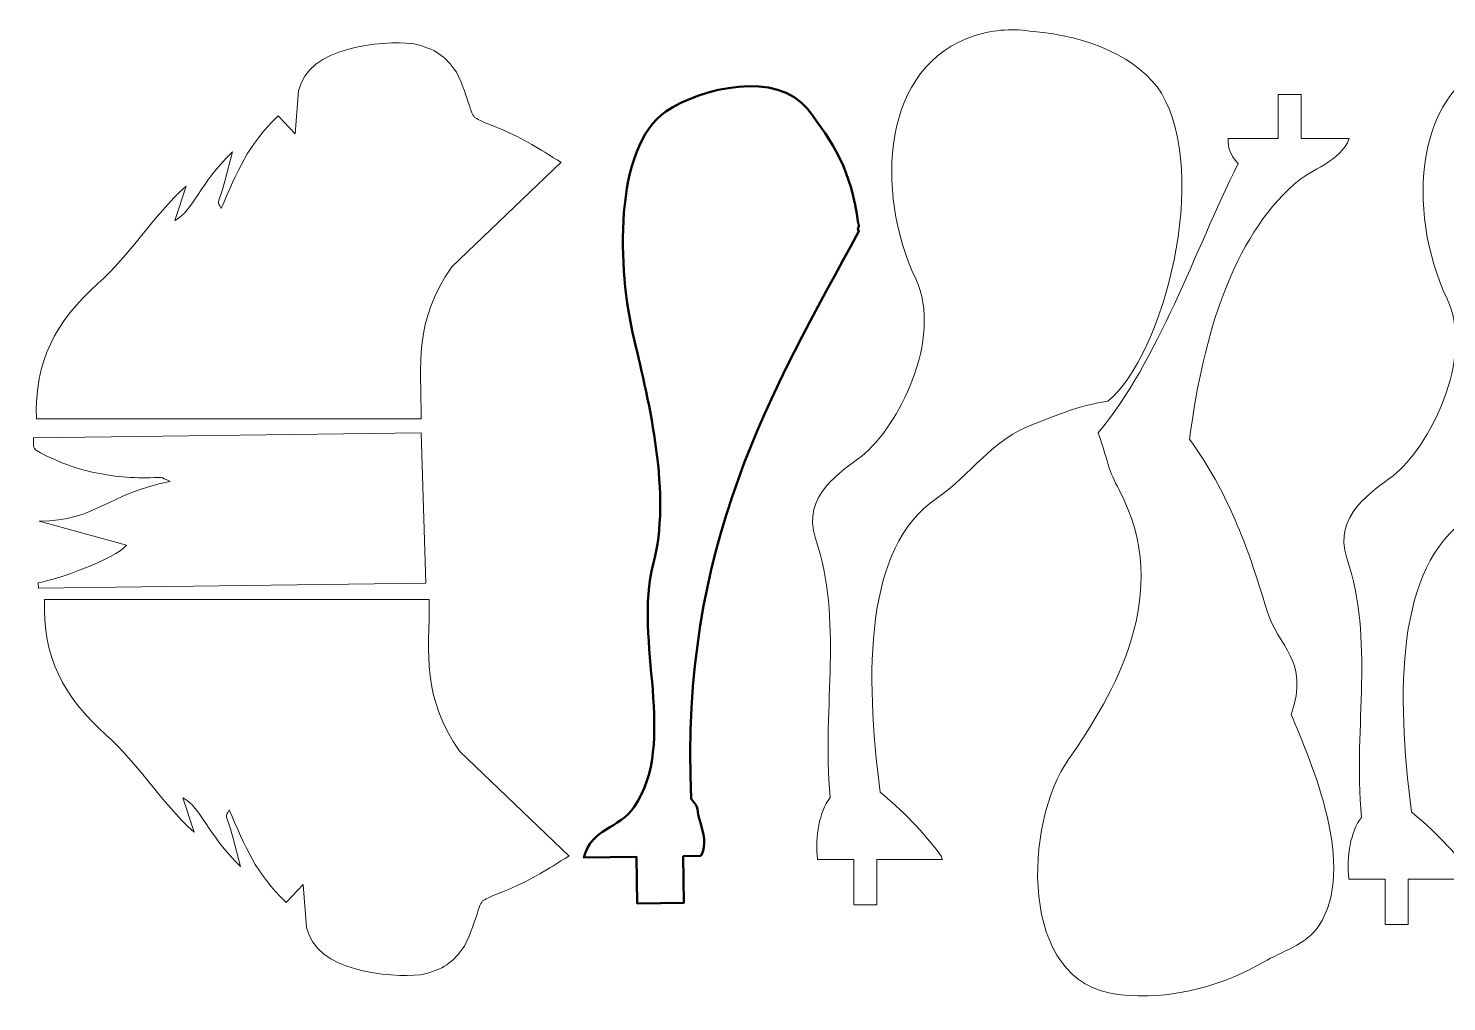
# Model space of a CAD drawing. Header units: centimetres. Extents: x -12413 to 28, y -61 to 2480.
# Drawn here: x -49.53 to -31.27, y -57.82 to -45.3 of the extents above; entities that cross this region are included whole.
import ezdxf

# ---------------------------------------------------------------- set-up
doc = ezdxf.new("R2010")
doc.units = ezdxf.units.CM
doc.header["$MEASUREMENT"] = 0
doc.layers.add('layer 1', color=7, linetype='Continuous')

msp = doc.modelspace()

# ---------------------------------------------------------------- linework, layer by layer
at = {"layer": 'layer 1', "color": 242, "lineweight": 9}
for points, knots in [([(-36.59729, -45.34138), (-36.83811, -45.29946), (-37.09195, -45.31272), (-37.34049, -45.39076), (-37.34049, -45.39076), (-38.55171, -45.77104), (-38.63627, -47.39586), (-38.10767, -48.52408), (-38.10767, -48.52408), (-37.74707, -49.2937), (-38.34207, -50.4416), (-38.80297, -50.80302), (-38.80297, -50.80302), (-39.06345, -51.00726), (-39.58195, -51.30946), (-39.39683, -51.86184), (-39.39683, -51.86184), (-39.03863, -52.93056), (-39.31263, -53.98136), (-39.20991, -55.1982), (-39.20991, -55.1982), (-39.34937, -55.38524), (-39.40285, -55.68974), (-39.37113, -55.99536), (-39.37113, -55.99536), (-39.37113, -55.99536), (-39.04891, -55.99536), (-39.04891, -55.99536), (-39.04891, -55.99536), (-39.04891, -55.99536), (-38.90576, -55.99536), (-38.90576, -55.99536), (-38.90576, -55.99536), (-38.90576, -55.99536), (-38.90576, -56.57574), (-38.90576, -56.57574), (-38.90576, -56.57574), (-38.90576, -56.57574), (-38.60576, -56.57574), (-38.60576, -56.57574), (-38.60576, -56.57574), (-38.60576, -56.57574), (-38.60576, -55.99536), (-38.60576, -55.99536), (-38.60576, -55.99536), (-38.60576, -55.99536), (-38.44891, -55.99536), (-38.44891, -55.99536), (-38.44891, -55.99536), (-38.44891, -55.99536), (-37.76253, -55.99536), (-37.76253, -55.99536), (-37.76253, -55.99536), (-37.76759, -55.98108), (-37.77327, -55.96622), (-37.78011, -55.9503), (-37.78011, -55.9503), (-37.98813, -55.6552), (-38.30433, -55.34286), (-38.56561, -55.1262), (-38.56561, -55.1262), (-38.76013, -53.58888), (-38.77017, -51.98072), (-37.83825, -51.347), (-37.83825, -51.347), (-37.39367, -51.04468), (-37.13519, -50.58696), (-36.57021, -50.38394), (-36.57021, -50.38394), (-36.25389, -50.27026), (-36.05609, -50.16012), (-35.63401, -50.09854), (-35.63401, -50.09854), (-34.90829, -49.49702), (-34.32063, -47.16732), (-34.94611, -46.13432), (-34.94611, -46.13432), (-35.21931, -45.68306), (-35.90397, -45.38966), (-36.59729, -45.34138)], [0, 0, 0, 0, 0.04761905, 0.04761905, 0.04761905, 0.04761905, 0.0952381, 0.0952381, 0.0952381, 0.0952381, 0.14285714, 0.14285714, 0.14285714, 0.14285714, 0.19047619, 0.19047619, 0.19047619, 0.19047619, 0.23809524, 0.23809524, 0.23809524, 0.23809524, 0.28571429, 0.28571429, 0.28571429, 0.28571429, 0.33333333, 0.33333333, 0.33333333, 0.33333333, 0.38095238, 0.38095238, 0.38095238, 0.38095238, 0.42857143, 0.42857143, 0.42857143, 0.42857143, 0.47619048, 0.47619048, 0.47619048, 0.47619048, 0.52380952, 0.52380952, 0.52380952, 0.52380952, 0.57142857, 0.57142857, 0.57142857, 0.57142857, 0.61904762, 0.61904762, 0.61904762, 0.61904762, 0.66666667, 0.66666667, 0.66666667, 0.66666667, 0.71428571, 0.71428571, 0.71428571, 0.71428571, 0.76190476, 0.76190476, 0.76190476, 0.76190476, 0.80952381, 0.80952381, 0.80952381, 0.80952381, 0.85714286, 0.85714286, 0.85714286, 0.85714286, 0.9047619, 0.9047619, 0.9047619, 0.9047619, 1, 1, 1, 1]), ([(-29.75929, -45.59538), (-30.00011, -45.55346), (-30.25395, -45.56672), (-30.50249, -45.64476), (-30.50249, -45.64476), (-31.71371, -46.02504), (-31.79827, -47.64986), (-31.26967, -48.77808), (-31.26967, -48.77808), (-30.90907, -49.5477), (-31.50407, -50.6956), (-31.96497, -51.05702), (-31.96497, -51.05702), (-32.22545, -51.26126), (-32.74395, -51.56346), (-32.55883, -52.11584), (-32.55883, -52.11584), (-32.20063, -53.18456), (-32.47463, -54.23536), (-32.37191, -55.4522), (-32.37191, -55.4522), (-32.51137, -55.63924), (-32.56485, -55.94374), (-32.53313, -56.24936), (-32.53313, -56.24936), (-32.53313, -56.24936), (-32.21091, -56.24936), (-32.21091, -56.24936), (-32.21091, -56.24936), (-32.21091, -56.24936), (-32.06776, -56.24936), (-32.06776, -56.24936), (-32.06776, -56.24936), (-32.06776, -56.24936), (-32.06776, -56.82974), (-32.06776, -56.82974), (-32.06776, -56.82974), (-32.06776, -56.82974), (-31.76776, -56.82974), (-31.76776, -56.82974), (-31.76776, -56.82974), (-31.76776, -56.82974), (-31.76776, -56.24936), (-31.76776, -56.24936), (-31.76776, -56.24936), (-31.76776, -56.24936), (-31.61091, -56.24936), (-31.61091, -56.24936), (-31.61091, -56.24936), (-31.61091, -56.24936), (-30.92453, -56.24936), (-30.92453, -56.24936), (-30.92453, -56.24936), (-30.92959, -56.23508), (-30.93527, -56.22022), (-30.94211, -56.2043), (-30.94211, -56.2043), (-31.15013, -55.9092), (-31.46633, -55.59686), (-31.72761, -55.3802), (-31.72761, -55.3802), (-31.92213, -53.84288), (-31.93217, -52.23472), (-31.00025, -51.601), (-31.00025, -51.601), (-30.55567, -51.29868), (-30.29719, -50.84096), (-29.73221, -50.63794), (-29.73221, -50.63794), (-29.41589, -50.52426), (-29.21809, -50.41412), (-28.79601, -50.35254), (-28.79601, -50.35254), (-28.07029, -49.75102), (-27.48263, -47.42132), (-28.10811, -46.38832), (-28.10811, -46.38832), (-28.38131, -45.93706), (-29.06597, -45.64366), (-29.75929, -45.59538)], [0, 0, 0, 0, 0.04761905, 0.04761905, 0.04761905, 0.04761905, 0.0952381, 0.0952381, 0.0952381, 0.0952381, 0.14285714, 0.14285714, 0.14285714, 0.14285714, 0.19047619, 0.19047619, 0.19047619, 0.19047619, 0.23809524, 0.23809524, 0.23809524, 0.23809524, 0.28571429, 0.28571429, 0.28571429, 0.28571429, 0.33333333, 0.33333333, 0.33333333, 0.33333333, 0.38095238, 0.38095238, 0.38095238, 0.38095238, 0.42857143, 0.42857143, 0.42857143, 0.42857143, 0.47619048, 0.47619048, 0.47619048, 0.47619048, 0.52380952, 0.52380952, 0.52380952, 0.52380952, 0.57142857, 0.57142857, 0.57142857, 0.57142857, 0.61904762, 0.61904762, 0.61904762, 0.61904762, 0.66666667, 0.66666667, 0.66666667, 0.66666667, 0.71428571, 0.71428571, 0.71428571, 0.71428571, 0.76190476, 0.76190476, 0.76190476, 0.76190476, 0.80952381, 0.80952381, 0.80952381, 0.80952381, 0.85714286, 0.85714286, 0.85714286, 0.85714286, 0.9047619, 0.9047619, 0.9047619, 0.9047619, 1, 1, 1, 1]), ([(-35.50406, -57.73017), (-36.80308, -57.58915), (-36.7119, -55.51541), (-36.13739, -54.69935), (-36.13739, -54.69935), (-35.55349, -53.86994), (-34.78581, -52.56523), (-35.48653, -51.24613), (-35.48653, -51.24613), (-35.63542, -50.96584), (-35.61445, -50.93076), (-35.7583, -50.50248), (-35.7583, -50.50248), (-34.96867, -49.54863), (-34.53645, -48.19897), (-33.95557, -47.03633), (-33.95557, -47.03633), (-34.07127, -46.92097), (-34.09201, -46.83434), (-34.08471, -46.71696), (-34.08471, -46.71696), (-34.08471, -46.71696), (-33.60615, -46.71663), (-33.60615, -46.71663), (-33.60615, -46.71663), (-33.60615, -46.71663), (-33.4448, -46.71652), (-33.4448, -46.71652), (-33.4448, -46.71652), (-33.4448, -46.71652), (-33.4448, -46.14919), (-33.4448, -46.14919), (-33.4448, -46.14919), (-33.4448, -46.14919), (-33.1448, -46.14919), (-33.1448, -46.14919), (-33.1448, -46.14919), (-33.1448, -46.14919), (-33.1448, -46.71631), (-33.1448, -46.71631), (-33.1448, -46.71631), (-33.1448, -46.71631), (-33.00616, -46.71621), (-33.00616, -46.71621), (-33.00616, -46.71621), (-33.00616, -46.71621), (-32.5276, -46.71588), (-32.5276, -46.71588), (-32.5276, -46.71588), (-32.64344, -47.01964), (-33.01902, -47.1061), (-33.23793, -47.30361), (-33.23793, -47.30361), (-34.02317, -48.01218), (-34.40474, -49.21434), (-34.58265, -50.58681), (-34.58265, -50.58681), (-34.08917, -51.27872), (-33.84585, -51.92763), (-33.58984, -52.78624), (-33.58984, -52.78624), (-33.44668, -53.26634), (-33.02889, -53.42539), (-33.27575, -54.12686), (-33.27575, -54.12686), (-33.01283, -54.75568), (-32.42302, -56.09803), (-32.92203, -56.85125), (-32.92203, -56.85125), (-33.0841, -57.09593), (-33.39751, -57.17528), (-33.62983, -57.31349), (-33.62983, -57.31349), (-34.09298, -57.58909), (-34.81642, -57.82331), (-35.50406, -57.73017)], [0, 0, 0, 0, 0.05, 0.05, 0.05, 0.05, 0.1, 0.1, 0.1, 0.1, 0.15, 0.15, 0.15, 0.15, 0.2, 0.2, 0.2, 0.2, 0.25, 0.25, 0.25, 0.25, 0.3, 0.3, 0.3, 0.3, 0.35, 0.35, 0.35, 0.35, 0.4, 0.4, 0.4, 0.4, 0.45, 0.45, 0.45, 0.45, 0.5, 0.5, 0.5, 0.5, 0.55, 0.55, 0.55, 0.55, 0.6, 0.6, 0.6, 0.6, 0.65, 0.65, 0.65, 0.65, 0.7, 0.7, 0.7, 0.7, 0.75, 0.75, 0.75, 0.75, 0.8, 0.8, 0.8, 0.8, 0.85, 0.85, 0.85, 0.85, 0.9, 0.9, 0.9, 0.9, 1, 1, 1, 1]), ([(-49.45936, -50.56684), (-49.45133, -50.71311), (-49.52717, -50.6927), (-49.1872, -50.84898), (-49.1872, -50.84898), (-49.05316, -50.9106), (-48.9083, -50.95966), (-48.75236, -50.99811), (-48.75236, -50.99811), (-48.50346, -51.05946), (-48.22355, -51.08904), (-47.96187, -51.0815), (-47.96187, -51.0815), (-47.7884, -51.07653), (-47.84308, -51.06653), (-47.70262, -51.12847), (-47.70262, -51.12847), (-48.52917, -51.29516), (-48.64554, -51.63582), (-49.39, -51.63966), (-49.39, -51.63966), (-49.39, -51.63966), (-48.26461, -51.94866), (-48.26461, -51.94866), (-48.26461, -51.94866), (-48.40208, -52.13159), (-49.18389, -52.39768), (-49.39985, -52.43421), (-49.39985, -52.43421), (-49.39985, -52.43421), (-49.39768, -52.50226), (-49.39768, -52.50226), (-49.39768, -52.50226), (-49.39768, -52.50226), (-44.41174, -52.43768), (-44.41174, -52.43768), (-44.41174, -52.43768), (-44.41174, -52.43768), (-44.47341, -50.50226), (-44.47341, -50.50226), (-44.47341, -50.50226), (-44.47341, -50.50226), (-49.45936, -50.56684), (-49.45936, -50.56684)], [0, 0, 0, 0, 0.08333333, 0.08333333, 0.08333333, 0.08333333, 0.16666667, 0.16666667, 0.16666667, 0.16666667, 0.25, 0.25, 0.25, 0.25, 0.33333333, 0.33333333, 0.33333333, 0.33333333, 0.41666667, 0.41666667, 0.41666667, 0.41666667, 0.5, 0.5, 0.5, 0.5, 0.58333333, 0.58333333, 0.58333333, 0.58333333, 0.66666667, 0.66666667, 0.66666667, 0.66666667, 0.75, 0.75, 0.75, 0.75, 0.83333333, 0.83333333, 0.83333333, 0.83333333, 1, 1, 1, 1])]:
    msp.add_open_spline(points, degree=3, knots=knots, dxfattribs=at)
at = {"layer": 'layer 1', "color": 142, "lineweight": 9}
for points in [[(-47.64237, -47.77278), (-47.39676, -47.63738), (-47.33396, -47.30538), (-46.90118, -46.88873), (-46.90118, -46.88873), (-46.90118, -46.88873), (-46.99803, -47.26362), (-46.99803, -47.26362), (-46.99803, -47.26362), (-47.09354, -47.61024), (-47.10327, -47.50353), (-47.04654, -47.61766), (-47.04654, -47.61766), (-46.83885, -47.14352), (-46.71057, -46.8064), (-46.31267, -46.42673), (-46.31267, -46.42673), (-46.31267, -46.42673), (-46.09213, -46.65623), (-46.09213, -46.65623), (-46.09213, -46.65623), (-46.09213, -46.65623), (-46.0487, -46.10485), (-46.0487, -46.10485), (-46.0487, -46.10485), (-45.9361, -45.53169), (-44.97587, -45.45562), (-44.58456, -45.49381), (-44.58456, -45.49381), (-44.27687, -45.56727), (-44.17285, -45.64691), (-44.01689, -45.86377), (-44.01689, -45.86377), (-43.84199, -46.21968), (-43.83948, -46.44738), (-43.7556, -46.45943), (-43.7556, -46.45943), (-43.73365, -46.48969), (-43.48616, -46.56574), (-43.23813, -46.69042), (-43.23813, -46.69042), (-42.98324, -46.81856), (-42.72715, -46.99536), (-42.66996, -47.02215), (-42.66996, -47.02215), (-42.66996, -47.02215), (-44.07717, -48.36731), (-44.07717, -48.36731), (-44.07717, -48.36731), (-44.57279, -49.07958), (-44.47081, -49.60727), (-44.47081, -50.32233), (-44.47081, -50.32233), (-44.47081, -50.32233), (-49.42375, -50.32233), (-49.42375, -50.32233), (-49.42375, -50.32233), (-49.44683, -49.58164), (-49.18444, -49.08042), (-48.63158, -48.5842), (-48.63158, -48.5842), (-48.21484, -48.21015), (-47.93131, -47.72626), (-47.4967, -47.3289), (-47.4967, -47.3289), (-47.4967, -47.3289), (-47.64237, -47.77278), (-47.64237, -47.77278)], [(-47.5393, -55.1999), (-47.29369, -55.3353), (-47.23089, -55.6673), (-46.79811, -56.08395), (-46.79811, -56.08395), (-46.79811, -56.08395), (-46.89496, -55.70906), (-46.89496, -55.70906), (-46.89496, -55.70906), (-46.99047, -55.36244), (-47.0002, -55.46915), (-46.94347, -55.35502), (-46.94347, -55.35502), (-46.73578, -55.82916), (-46.6075, -56.16628), (-46.2096, -56.54595), (-46.2096, -56.54595), (-46.2096, -56.54595), (-45.98906, -56.31645), (-45.98906, -56.31645), (-45.98906, -56.31645), (-45.98906, -56.31645), (-45.94563, -56.86783), (-45.94563, -56.86783), (-45.94563, -56.86783), (-45.83303, -57.44099), (-44.8728, -57.51706), (-44.48149, -57.47887), (-44.48149, -57.47887), (-44.1738, -57.40541), (-44.06978, -57.32577), (-43.91382, -57.10891), (-43.91382, -57.10891), (-43.73892, -56.753), (-43.73641, -56.5253), (-43.65253, -56.51325), (-43.65253, -56.51325), (-43.63058, -56.48299), (-43.38309, -56.40694), (-43.13506, -56.28226), (-43.13506, -56.28226), (-42.88017, -56.15412), (-42.62408, -55.97732), (-42.56689, -55.95053), (-42.56689, -55.95053), (-42.56689, -55.95053), (-43.9741, -54.60537), (-43.9741, -54.60537), (-43.9741, -54.60537), (-44.46972, -53.8931), (-44.36774, -53.36541), (-44.36774, -52.65035), (-44.36774, -52.65035), (-44.36774, -52.65035), (-49.32068, -52.65035), (-49.32068, -52.65035), (-49.32068, -52.65035), (-49.34376, -53.39104), (-49.08137, -53.89226), (-48.52851, -54.38848), (-48.52851, -54.38848), (-48.11177, -54.76253), (-47.82824, -55.24642), (-47.39363, -55.64378), (-47.39363, -55.64378), (-47.39363, -55.64378), (-47.5393, -55.1999), (-47.5393, -55.1999)]]:
    msp.add_open_spline(points, degree=3, knots=[0, 0, 0, 0, 0.05555556, 0.05555556, 0.05555556, 0.05555556, 0.11111111, 0.11111111, 0.11111111, 0.11111111, 0.16666667, 0.16666667, 0.16666667, 0.16666667, 0.22222222, 0.22222222, 0.22222222, 0.22222222, 0.27777778, 0.27777778, 0.27777778, 0.27777778, 0.33333333, 0.33333333, 0.33333333, 0.33333333, 0.38888889, 0.38888889, 0.38888889, 0.38888889, 0.44444444, 0.44444444, 0.44444444, 0.44444444, 0.5, 0.5, 0.5, 0.5, 0.55555556, 0.55555556, 0.55555556, 0.55555556, 0.61111111, 0.61111111, 0.61111111, 0.61111111, 0.66666667, 0.66666667, 0.66666667, 0.66666667, 0.72222222, 0.72222222, 0.72222222, 0.72222222, 0.77777778, 0.77777778, 0.77777778, 0.77777778, 0.83333333, 0.83333333, 0.83333333, 0.83333333, 0.88888889, 0.88888889, 0.88888889, 0.88888889, 1, 1, 1, 1], dxfattribs=at)
at = {"layer": 'layer 1', "color": 142, "lineweight": 50}
msp.add_open_spline([(-38.84821, -47.80996), (-38.93195, -47.13076), (-39.17382, -46.75661), (-39.50207, -46.33571), (-39.50207, -46.33571), (-39.88707, -45.84206), (-40.86818, -46.05753), (-41.32268, -46.37031), (-41.32268, -46.37031), (-41.99757, -46.83469), (-41.94991, -48.39196), (-41.73197, -49.30093), (-41.73197, -49.30093), (-41.53522, -50.12153), (-41.24814, -51.30367), (-41.48474, -52.19242), (-41.48474, -52.19242), (-41.74666, -53.17633), (-41.16303, -54.48093), (-41.72791, -55.31414), (-41.72791, -55.31414), (-41.92891, -55.61055), (-42.28412, -55.58634), (-42.37653, -55.9702), (-42.37653, -55.9702), (-42.37653, -55.9702), (-41.69934, -55.96041), (-41.69934, -55.96041), (-41.69934, -55.96041), (-41.69934, -55.96041), (-41.69067, -56.56035), (-41.69067, -56.56035), (-41.69067, -56.56035), (-41.69067, -56.56035), (-41.09073, -56.55168), (-41.09073, -56.55168), (-41.09073, -56.55168), (-41.09073, -56.55168), (-41.0994, -55.95175), (-41.0994, -55.95175), (-41.0994, -55.95175), (-41.0994, -55.95175), (-40.8733, -55.94848), (-40.8733, -55.94848), (-40.8733, -55.94848), (-40.81863, -55.867), (-40.81154, -55.73739), (-40.87387, -55.5366), (-40.87387, -55.5366), (-40.93987, -55.32404), (-40.88387, -55.34593), (-40.99567, -55.21471), (-40.99567, -55.21471), (-41.14672, -51.94071), (-39.95881, -49.97075), (-38.83776, -47.90754), (-38.83776, -47.90754), (-38.87878, -47.86325), (-38.81274, -47.84813), (-38.84821, -47.80998), (-38.84821, -47.80998), (-38.84821, -47.80998), (-38.84821, -47.80996), (-38.84821, -47.80996)], degree=3, knots=[0, 0, 0, 0, 0.05882353, 0.05882353, 0.05882353, 0.05882353, 0.11764706, 0.11764706, 0.11764706, 0.11764706, 0.17647059, 0.17647059, 0.17647059, 0.17647059, 0.23529412, 0.23529412, 0.23529412, 0.23529412, 0.29411765, 0.29411765, 0.29411765, 0.29411765, 0.35294118, 0.35294118, 0.35294118, 0.35294118, 0.41176471, 0.41176471, 0.41176471, 0.41176471, 0.47058824, 0.47058824, 0.47058824, 0.47058824, 0.52941176, 0.52941176, 0.52941176, 0.52941176, 0.58823529, 0.58823529, 0.58823529, 0.58823529, 0.64705882, 0.64705882, 0.64705882, 0.64705882, 0.70588235, 0.70588235, 0.70588235, 0.70588235, 0.76470588, 0.76470588, 0.76470588, 0.76470588, 0.82352941, 0.82352941, 0.82352941, 0.82352941, 0.88235294, 0.88235294, 0.88235294, 0.88235294, 1, 1, 1, 1], dxfattribs=at)

doc.saveas('drawing.dxf')
